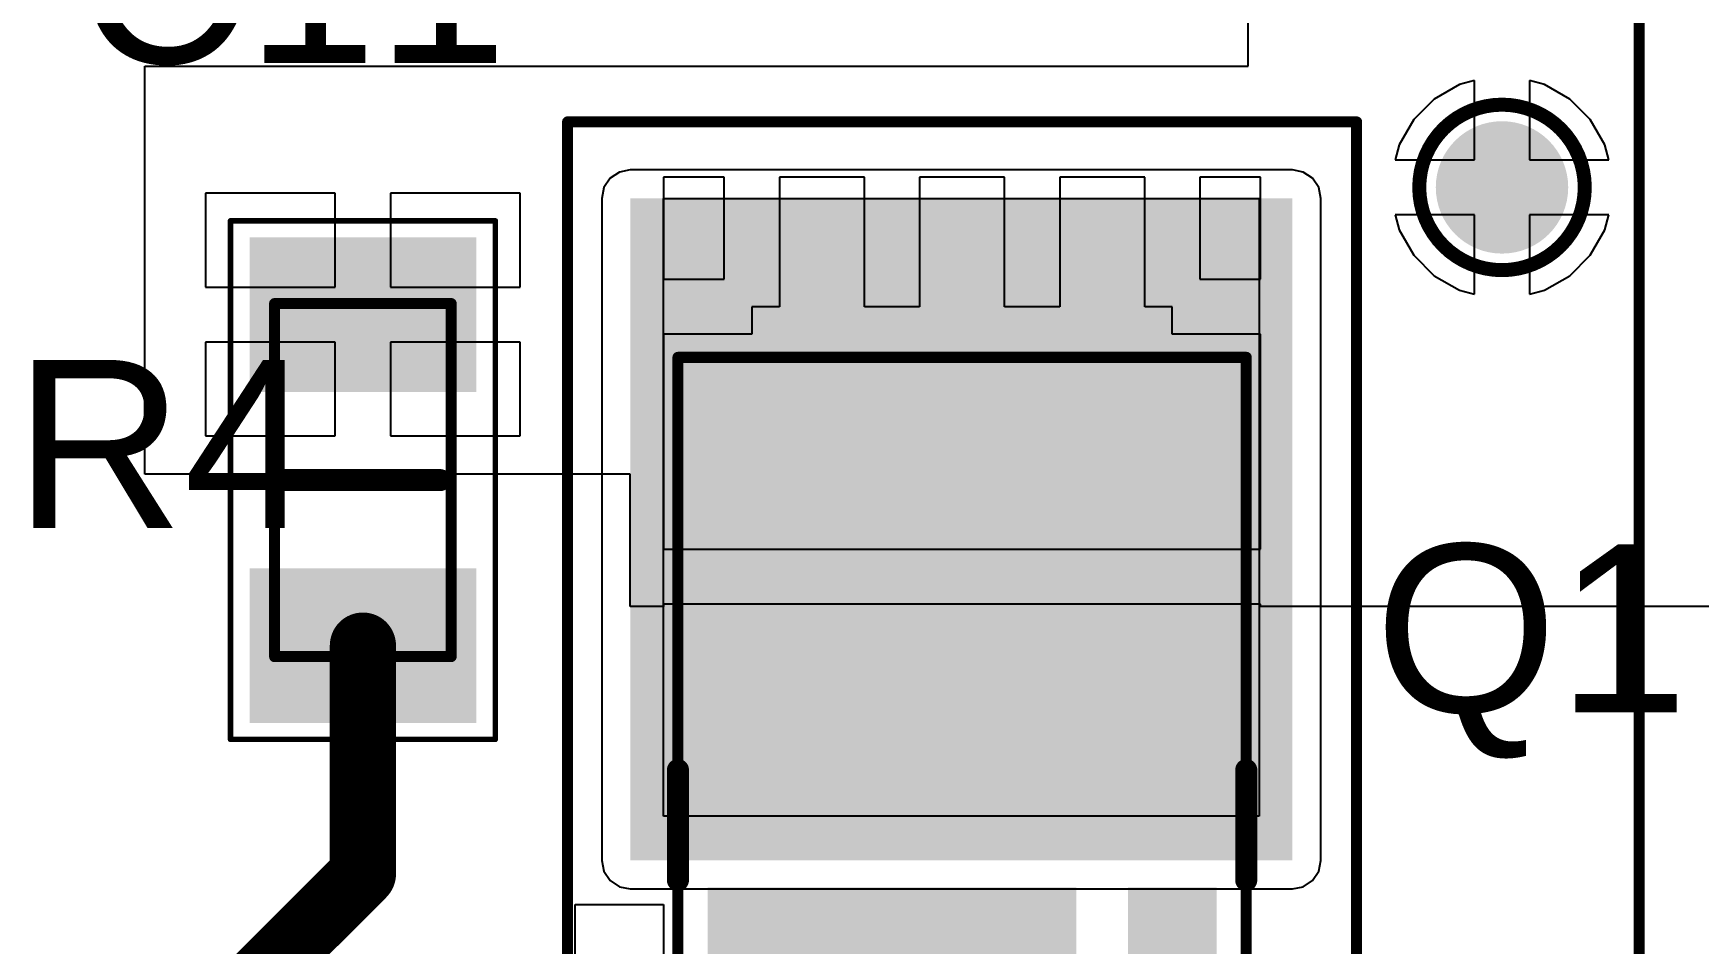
# Model space of a CAD drawing. Header units: inches. Extents: x -6 to 108, y -5 to 42.
# Drawn here: x 28.89 to 43.98, y 16.24 to 24.5 of the extents above; entities that cross this region are included whole.
import ezdxf

# ---------------------------------------------------------------- set-up
doc = ezdxf.new("R2010")
doc.units = ezdxf.units.IN
for name, color, linetype in [('Bottom Assembly', 76, 'Continuous'), ('Bottom Layer', 5, 'Continuous'), ('Bottom Solder', 6, 'Continuous'), ('Mechanical 7', 56, 'Continuous'), ('Top Layer', 1, 'Continuous'), ('Top Overlay', 2, 'Continuous'), ('Top Paste', 8, 'Continuous'), ('Top Solder', 216, 'Continuous'), ('Via Holes', 16, 'Continuous')]:
    doc.layers.add(name, color=color, linetype=linetype)
doc.styles.add('Arial', font='', dxfattribs={"height": 0.2})
doc.styles.get('Arial').set_extended_font_data('Arial')

# ---------------------------------------------------------------- blocks, each defined once
blk = doc.blocks.new('TP_9')
at = {"layer": 'Top Layer'}
h = blk.add_hatch(color=1, dxfattribs=at)
edge = h.paths.add_edge_path()
edge.add_arc((0, 0), 0.499999, 0, 360)
at = {"layer": 'Top Solder'}
h = blk.add_hatch(color=216, dxfattribs=at)
edge = h.paths.add_edge_path()
edge.add_arc((0, 0), 0.5999987999999999, 0, 360)
at = {"layer": 'Top Overlay'}
for points in [[(0.75000104, 0, 0.127, 0.127, 1), (-0.75000104, 0, 0.127, 0.127, 1)], [(-0.78175104, 0, 0.0635, 0.0635, 1), (-0.71825104, 0, 0.0635, 0.0635, 1)], [(0.71825104, 0, 0.0635, 0.0635, 1), (0.78175104, 0, 0.0635, 0.0635, 1)]]:
    blk.add_lwpolyline(points, format="xyseb", close=True, dxfattribs=at)
blk = doc.blocks.new('11328_T078_19')
at = {"layer": 'Bottom Assembly'}
blk.add_lwpolyline([(-3.800094, -26.42997, 0.100076, 0.100076, 0), (-3.800094, 3.56997, 0.100076, 0.100076, 0)], format="xyseb", dxfattribs=at)
blk = doc.blocks.new('R1206_22')
at = {"layer": 'Top Layer'}
for points in [[(-2.100072, -0.924941), (-2.100072, 0.9249409999999998), (-0.9001760000000001, 0.924941), (-0.9001759999999998, -0.9249409999999998)], [(0.9001760000000001, -0.924941), (0.9001759999999998, 0.9249409999999998), (2.100072, 0.924941), (2.100072, -0.9249409999999998)]]:
    blk.add_hatch(color=1, dxfattribs=at).paths.add_polyline_path(points)
at = {"layer": 'Top Paste'}
for points in [[(-2.100072, -0.924941), (-2.100072, 0.9249409999999998), (-0.9001760000000001, 0.924941), (-0.9001759999999998, -0.9249409999999998)], [(0.9001760000000001, -0.924941), (0.9001759999999998, 0.9249409999999998), (2.100072, 0.924941), (2.100072, -0.9249409999999998)]]:
    blk.add_hatch(color=8, dxfattribs=at).paths.add_polyline_path(points)
at = {"layer": 'Top Solder'}
for points in [[(-2.201672, -1.026541), (-2.201672, 1.026541), (-0.7985760000000001, 1.026541), (-0.7985759999999998, -1.026541)], [(0.7985760000000001, -1.026541), (0.7985759999999998, 1.026541), (2.201672, 1.026541), (2.201672, -1.026541)]]:
    blk.add_hatch(color=216, dxfattribs=at).paths.add_polyline_path(points)
at = {"layer": 'Bottom Assembly'}
for points in [[(-2.350008, -1.199896, 0.050038, 0.050038, 0), (-2.350008, 1.199896, 0.050038, 0.050038, 0)], [(2.350008, 1.199896, 0.050038, 0.050038, 0), (-2.350008, 1.199896, 0.050038, 0.050038, 0)], [(2.350008, -1.199896, 0.050038, 0.050038, 0), (2.350008, 1.199896, 0.050038, 0.050038, 0)], [(1.599946, 0.8000999999999999, 0.100076, 0.100076, 0), (-1.599946, 0.8000999999999999, 0.100076, 0.100076, 0)], [(-1.599946, -0.8000999999999999, 0.100076, 0.100076, 0), (-1.599946, 0.8000999999999999, 0.100076, 0.100076, 0)], [(1.599946, -0.8000999999999999, 0.100076, 0.100076, 0), (1.599946, 0.8000999999999999, 0.100076, 0.100076, 0)], [(1.599946, -0.8000999999999999, 0.100076, 0.100076, 0), (-1.599946, -0.8000999999999999, 0.100076, 0.100076, 0)], [(2.350008, -1.199896, 0.050038, 0.050038, 0), (-2.350008, -1.199896, 0.050038, 0.050038, 0)]]:
    blk.add_lwpolyline(points, format="xyseb", dxfattribs=at)
for points in [[(-2.3625175, 1.199896, 0.025019, 0.025019, 1), (-2.3374985, 1.199896, 0.025019, 0.025019, 1)], [(-2.3625175, 1.199896, 0.025019, 0.025019, 1), (-2.3374985, 1.199896, 0.025019, 0.025019, 1)], [(2.3374985, 1.199896, 0.025019, 0.025019, 1), (2.3625175, 1.199896, 0.025019, 0.025019, 1)], [(2.3374985, 1.199896, 0.025019, 0.025019, 1), (2.3625175, 1.199896, 0.025019, 0.025019, 1)], [(-1.624965, 0.8000999999999999, 0.050038, 0.050038, 1), (-1.574927, 0.8000999999999999, 0.050038, 0.050038, 1)], [(-1.624965, 0.8000999999999999, 0.050038, 0.050038, 1), (-1.574927, 0.8000999999999999, 0.050038, 0.050038, 1)], [(1.574927, 0.8000999999999999, 0.050038, 0.050038, 1), (1.624965, 0.8000999999999999, 0.050038, 0.050038, 1)], [(1.574927, 0.8000999999999999, 0.050038, 0.050038, 1), (1.624965, 0.8000999999999999, 0.050038, 0.050038, 1)], [(-1.624965, -0.8000999999999999, 0.050038, 0.050038, 1), (-1.574927, -0.8000999999999999, 0.050038, 0.050038, 1)], [(-1.624965, -0.8000999999999999, 0.050038, 0.050038, 1), (-1.574927, -0.8000999999999999, 0.050038, 0.050038, 1)], [(1.574927, -0.8000999999999999, 0.050038, 0.050038, 1), (1.624965, -0.8000999999999999, 0.050038, 0.050038, 1)], [(1.574927, -0.8000999999999999, 0.050038, 0.050038, 1), (1.624965, -0.8000999999999999, 0.050038, 0.050038, 1)], [(-2.3625175, -1.199896, 0.025019, 0.025019, 1), (-2.3374985, -1.199896, 0.025019, 0.025019, 1)], [(-2.3625175, -1.199896, 0.025019, 0.025019, 1), (-2.3374985, -1.199896, 0.025019, 0.025019, 1)], [(2.3374985, -1.199896, 0.025019, 0.025019, 1), (2.3625175, -1.199896, 0.025019, 0.025019, 1)], [(2.3374985, -1.199896, 0.025019, 0.025019, 1), (2.3625175, -1.199896, 0.025019, 0.025019, 1)]]:
    blk.add_lwpolyline(points, format="xyseb", close=True, dxfattribs=at)
at = {"layer": 'Mechanical 7'}
blk.add_lwpolyline([(0, -0.700024, 0.199898, 0.199898, 0), (0, 0.700024, 0.199898, 0.199898, 0)], format="xyseb", dxfattribs=at)
for points in [[(-0.0499745, 0.700024, 0.099949, 0.099949, 1), (0.0499745, 0.700024, 0.099949, 0.099949, 1)], [(-0.0499745, -0.700024, 0.099949, 0.099949, 1), (0.0499745, -0.700024, 0.099949, 0.099949, 1)]]:
    blk.add_lwpolyline(points, format="xyseb", close=True, dxfattribs=at)
blk = doc.blocks.new('TDSON_8_25')
at = {"layer": 'Top Layer'}
for points in [[(-2.204974, 2.523871), (-2.204974, 3.873881), (-1.605026, 3.873881), (-1.605026, 2.523871)], [(-0.934974, 2.523871), (-0.934974, 3.873881), (-0.335026, 3.873881), (-0.335026, 2.523871)], [(0.335026, 2.523871), (0.335026, 3.873881), (0.934974, 3.873881), (0.934974, 2.523871)], [(1.605026, 2.523871), (1.605026, 3.873881), (2.204974, 3.873881), (2.204974, 2.523871)], [(-2.204974, 2.523617), (2.204974, 2.523617), (2.204974, -1.021461), (-2.204974, -1.021461)], [(-2.204974, -2.16662), (0.934974, -2.16662), (0.934974, -2.731516), (-2.204974, -2.731516)], [(1.605026, -3.665982), (1.605026, -2.165858), (2.204974, -2.165858), (2.204974, -3.665982)], [(-2.204974, -3.666363), (-2.204974, -2.731389), (-1.605026, -2.731389), (-1.605026, -3.666363)], [(-0.934974, -3.666363), (-0.934974, -2.731389), (-0.335026, -2.731389), (-0.335026, -3.666363)], [(0.335026, -3.666363), (0.335026, -2.731389), (0.934974, -2.731389), (0.934974, -3.666363)]]:
    blk.add_hatch(color=1, dxfattribs=at).paths.add_polyline_path(points)
at = {"layer": 'Top Paste'}
for points in [[(-2.204974, 2.523871), (-2.204974, 3.873881), (-1.605026, 3.873881), (-1.605026, 2.523871)], [(-0.934974, 2.523871), (-0.934974, 3.873881), (-0.335026, 3.873881), (-0.335026, 2.523871)], [(0.335026, 2.523871), (0.335026, 3.873881), (0.934974, 3.873881), (0.934974, 2.523871)], [(1.605026, 2.523871), (1.605026, 3.873881), (2.204974, 3.873881), (2.204974, 2.523871)], [(-2.204974, 2.523617), (2.204974, 2.523617), (2.204974, -1.021461), (-2.204974, -1.021461)], [(-2.204974, -2.16662), (0.934974, -2.16662), (0.934974, -2.731516), (-2.204974, -2.731516)], [(1.605026, -3.665982), (1.605026, -2.165858), (2.204974, -2.165858), (2.204974, -3.665982)], [(-2.204974, -3.666363), (-2.204974, -2.731389), (-1.605026, -2.731389), (-1.605026, -3.666363)], [(-0.934974, -3.666363), (-0.934974, -2.731389), (-0.335026, -2.731389), (-0.335026, -3.666363)], [(0.335026, -3.666363), (0.335026, -2.731389), (0.934974, -2.731389), (0.934974, -3.666363)]]:
    blk.add_hatch(color=8, dxfattribs=at).paths.add_polyline_path(points)
at = {"layer": 'Top Solder'}
for points in [[(-2.306574, 2.422271), (-2.306574, 3.975480999999999), (-1.503426, 3.975480999999999), (-1.503426, 2.422271)], [(-1.036574, 2.422271), (-1.036574, 3.975480999999999), (-0.2334259999999999, 3.975480999999999), (-0.2334260000000001, 2.422271)], [(0.2334259999999999, 2.422271), (0.2334260000000001, 3.975480999999999), (1.036574, 3.975480999999999), (1.036574, 2.422271)], [(1.503426, 2.422271), (1.503426, 3.975480999999999), (2.306574, 3.975480999999999), (2.306574, 2.422271)], [(-2.306574, 2.625217), (2.306574, 2.625217), (2.306574, -1.123061), (-2.306574, -1.123061)], [(-2.306574, -2.06502), (1.036574, -2.06502), (1.036574, -2.833116), (-2.306574, -2.833116)], [(1.503426, -3.767582), (1.503426, -2.064258), (2.306574, -2.064258), (2.306574, -3.767582)], [(-2.306574, -3.767963), (-2.306574, -2.629789), (-1.503426, -2.629789), (-1.503426, -3.767963)], [(-1.036574, -3.767963), (-1.036574, -2.629789), (-0.233426, -2.629789), (-0.233426, -3.767963)], [(0.233426, -3.767963), (0.233426, -2.629789), (1.036574, -2.629789), (1.036574, -3.767963)]]:
    blk.add_hatch(color=216, dxfattribs=at).paths.add_polyline_path(points)
at = {"layer": 'Bottom Assembly'}
for points in [[(-3.57505, -4.665979999999999, 0.100076, 0.100076, 0), (-3.57505, 4.874006, 0.100076, 0.100076, 0)], [(-3.57505, 4.874006, 0.100076, 0.100076, 0), (3.57505, 4.874006, 0.100076, 0.100076, 0)], [(3.57505, -4.665979999999999, 0.100076, 0.100076, 0), (3.57505, 4.874006, 0.100076, 0.100076, 0)], [(-2.575052, -2.739898, 0.100076, 0.100076, 0), (-2.575052, 2.739898, 0.100076, 0.100076, 0)], [(-2.575052, 2.739898, 0.100076, 0.100076, 0), (2.575052, 2.739898, 0.100076, 0.100076, 0)], [(2.575052, -2.739898, 0.100076, 0.100076, 0), (2.575052, 2.739898, 0.100076, 0.100076, 0)], [(-2.575052, -2.739898, 0.100076, 0.100076, 0), (2.575052, -2.739898, 0.100076, 0.100076, 0)], [(-3.57505, -4.665979999999999, 0.100076, 0.100076, 0), (3.57505, -4.665979999999999, 0.100076, 0.100076, 0)]]:
    blk.add_lwpolyline(points, format="xyseb", dxfattribs=at)
for points in [[(-3.600069, 4.874006, 0.050038, 0.050038, 1), (-3.550031, 4.874006, 0.050038, 0.050038, 1)], [(-3.600069, 4.874006, 0.050038, 0.050038, 1), (-3.550031, 4.874006, 0.050038, 0.050038, 1)], [(3.550031, 4.874006, 0.050038, 0.050038, 1), (3.600069, 4.874006, 0.050038, 0.050038, 1)], [(3.550031, 4.874006, 0.050038, 0.050038, 1), (3.600069, 4.874006, 0.050038, 0.050038, 1)], [(-2.600071, 2.739898, 0.050038, 0.050038, 1), (-2.550033, 2.739898, 0.050038, 0.050038, 1)], [(-2.600071, 2.739898, 0.050038, 0.050038, 1), (-2.550033, 2.739898, 0.050038, 0.050038, 1)], [(2.550033, 2.739898, 0.050038, 0.050038, 1), (2.600071, 2.739898, 0.050038, 0.050038, 1)], [(2.550033, 2.739898, 0.050038, 0.050038, 1), (2.600071, 2.739898, 0.050038, 0.050038, 1)], [(-2.600071, -2.739898, 0.050038, 0.050038, 1), (-2.550033, -2.739898, 0.050038, 0.050038, 1)], [(-2.600071, -2.739898, 0.050038, 0.050038, 1), (-2.550033, -2.739898, 0.050038, 0.050038, 1)], [(2.550033, -2.739898, 0.050038, 0.050038, 1), (2.600071, -2.739898, 0.050038, 0.050038, 1)], [(2.550033, -2.739898, 0.050038, 0.050038, 1), (2.600071, -2.739898, 0.050038, 0.050038, 1)], [(-3.600069, -4.665979999999999, 0.050038, 0.050038, 1), (-3.550031, -4.665979999999999, 0.050038, 0.050038, 1)], [(-3.600069, -4.665979999999999, 0.050038, 0.050038, 1), (-3.550031, -4.665979999999999, 0.050038, 0.050038, 1)], [(3.550031, -4.665979999999999, 0.050038, 0.050038, 1), (3.600069, -4.665979999999999, 0.050038, 0.050038, 1)], [(3.550031, -4.665979999999999, 0.050038, 0.050038, 1), (3.600069, -4.665979999999999, 0.050038, 0.050038, 1)]]:
    blk.add_lwpolyline(points, format="xyseb", close=True, dxfattribs=at)
at = {"layer": 'Mechanical 7'}
for points in [[(-2.575052, -1.999996, 0.199898, 0.199898, 0), (-2.575052, -0.999998, 0.199898, 0.199898, 0)], [(2.575052, -1.999996, 0.199898, 0.199898, 0), (2.575052, -0.999998, 0.199898, 0.199898, 0)], [(-1.905, -4.19989, 0.100076, 0.100076, -0.9999999999999999), (-1.905, -4.100068, 0.100076, 0.100076, 0)], [(-1.905, -4.100068, 0.100076, 0.100076, -0.9999999999999999), (-1.905, -4.19989, 0.100076, 0.100076, 0)]]:
    blk.add_lwpolyline(points, format="xyseb", dxfattribs=at)
for points in [[(-2.6250265, -0.999998, 0.099949, 0.099949, 1), (-2.5250775, -0.999998, 0.099949, 0.099949, 1)], [(2.5250775, -0.999998, 0.099949, 0.099949, 1), (2.6250265, -0.999998, 0.099949, 0.099949, 1)], [(-2.6250265, -1.999996, 0.099949, 0.099949, 1), (-2.5250775, -1.999996, 0.099949, 0.099949, 1)], [(2.5250775, -1.999996, 0.099949, 0.099949, 1), (2.6250265, -1.999996, 0.099949, 0.099949, 1)], [(-1.930019, -4.100068, 0.050038, 0.050038, 1), (-1.879981, -4.100068, 0.050038, 0.050038, 1)], [(-1.930019, -4.100068, 0.050038, 0.050038, 1), (-1.879981, -4.100068, 0.050038, 0.050038, 1)], [(-1.930019, -4.19989, 0.050038, 0.050038, 1), (-1.879981, -4.19989, 0.050038, 0.050038, 1)], [(-1.930019, -4.19989, 0.050038, 0.050038, 1), (-1.879981, -4.19989, 0.050038, 0.050038, 1)]]:
    blk.add_lwpolyline(points, format="xyseb", close=True, dxfattribs=at)

msp = doc.modelspace()

# ---------------------------------------------------------------- hatches: boundary and pattern name
at = {"layer": 'Bottom Layer'}
msp.add_hatch(color=5, dxfattribs=at).paths.add_polyline_path([(34.29999998, 16.99999902), (40.29999814, 16.99999902), (40.29999814, 22.99999718), (34.29999998, 22.99999718)])
h = msp.add_hatch(color=5, dxfattribs=at)
edge = h.paths.add_edge_path()
edge.add_arc((38.90000094, 20.79999904), 0.3499993, 0, 360)
h = msp.add_hatch(color=5, dxfattribs=at)
edge = h.paths.add_edge_path()
edge.add_arc((35.69999972, 20.69999924), 0.3499993, 0, 360)
h = msp.add_hatch(color=5, dxfattribs=at)
edge = h.paths.add_edge_path()
edge.add_arc((37.3271542, 19.6992494), 0.3499993, 0, 360)
h = msp.add_hatch(color=5, dxfattribs=at)
edge = h.paths.add_edge_path()
edge.add_arc((35.69999972, 18.39999876), 0.3499993, 0, 360)
h = msp.add_hatch(color=5, dxfattribs=at)
edge = h.paths.add_edge_path()
edge.add_arc((38.90000094, 18.39999876), 0.3499993, 0, 360)
at = {"layer": 'Bottom Solder'}
h = msp.add_hatch(color=6, dxfattribs=at)
edge = h.paths.add_edge_path()
edge.add_arc((35.69999972, 20.69999924), 0.4515993, 0, 360)
h = msp.add_hatch(color=6, dxfattribs=at)
edge = h.paths.add_edge_path()
edge.add_arc((38.90000094, 20.79999904), 0.4515993, 0, 360)
h = msp.add_hatch(color=6, dxfattribs=at)
edge = h.paths.add_edge_path()
edge.add_arc((37.3271542, 19.6992494), 0.4515993, 0, 360)
h = msp.add_hatch(color=6, dxfattribs=at)
edge = h.paths.add_edge_path()
edge.add_arc((35.69999972, 18.39999876), 0.4515993, 0, 360)
h = msp.add_hatch(color=6, dxfattribs=at)
edge = h.paths.add_edge_path()
edge.add_arc((38.90000094, 18.39999876), 0.4515993, 0, 360)
at = {"layer": 'Top Layer'}
h = msp.add_hatch(color=1, dxfattribs=at)
edge = h.paths.add_edge_path()
edge.add_arc((38.90000094, 20.79999904), 0.3499993, 0, 360)
h = msp.add_hatch(color=1, dxfattribs=at)
edge = h.paths.add_edge_path()
edge.add_arc((35.69999972, 20.69999924), 0.3499993, 0, 360)
h = msp.add_hatch(color=1, dxfattribs=at)
edge = h.paths.add_edge_path()
edge.add_arc((37.3271542, 19.6992494), 0.3499993, 0, 360)
h = msp.add_hatch(color=1, dxfattribs=at)
edge = h.paths.add_edge_path()
edge.add_arc((35.69999972, 18.39999876), 0.3499993, 0, 360)
h = msp.add_hatch(color=1, dxfattribs=at)
edge = h.paths.add_edge_path()
edge.add_arc((38.90000094, 18.39999876), 0.3499993, 0, 360)
at = {"layer": 'Top Solder'}
h = msp.add_hatch(color=216, dxfattribs=at)
edge = h.paths.add_edge_path()
edge.add_arc((35.69999972, 20.69999924), 0.4515993, 0, 360)
h = msp.add_hatch(color=216, dxfattribs=at)
edge = h.paths.add_edge_path()
edge.add_arc((38.90000094, 20.79999904), 0.4515993, 0, 360)
h = msp.add_hatch(color=216, dxfattribs=at)
edge = h.paths.add_edge_path()
edge.add_arc((37.3271542, 19.6992494), 0.4515993, 0, 360)
h = msp.add_hatch(color=216, dxfattribs=at)
edge = h.paths.add_edge_path()
edge.add_arc((35.69999972, 18.39999876), 0.4515993, 0, 360)
h = msp.add_hatch(color=216, dxfattribs=at)
edge = h.paths.add_edge_path()
edge.add_arc((38.90000094, 18.39999876), 0.4515993, 0, 360)
at = {"layer": 'Via Holes'}
h = msp.add_hatch(color=7, dxfattribs=at)
edge = h.paths.add_edge_path()
edge.add_arc((35.69999972, 20.69999924), 0.1499997, 0, 360)
h = msp.add_hatch(color=7, dxfattribs=at)
edge = h.paths.add_edge_path()
edge.add_arc((38.90000094, 20.79999904), 0.1499997, 0, 360)
h = msp.add_hatch(color=7, dxfattribs=at)
edge = h.paths.add_edge_path()
edge.add_arc((37.3271542, 19.6992494), 0.1499997, 0, 360)
h = msp.add_hatch(color=7, dxfattribs=at)
edge = h.paths.add_edge_path()
edge.add_arc((35.69999972, 18.39999876), 0.1499997, 0, 360)
h = msp.add_hatch(color=7, dxfattribs=at)
edge = h.paths.add_edge_path()
edge.add_arc((38.90000094, 18.39999876), 0.1499997, 0, 360)

# ---------------------------------------------------------------- linework, layer by layer
at = {"layer": 'Bottom Layer'}
for p, q in [((34.29999998, 23.25897558), (34.20089426, 23.23926264)), ((40.30000068, 23.25897558), (34.29999998, 23.25897558)), ((40.3991064, 23.23926264), (40.30000068, 23.25897558)), ((34.06073706, 23.09910544), (34.04102412, 22.99999972)), ((34.11687614, 23.18312356), (34.06073706, 23.09910544)), ((34.20089426, 23.23926264), (34.11687614, 23.18312356)), ((40.48312452, 23.18312356), (40.3991064, 23.23926264)), ((40.5392636, 23.09910544), (40.48312452, 23.18312356)), ((40.55897654, 22.99999972), (40.5392636, 23.09910544)), ((34.04102412, 22.99999972), (34.04102412, 16.99999902)), ((34.59999938, 17.40000076), (34.59999938, 22.99999972)), ((34.59999938, 22.99999972), (39.99999874, 22.99999972)), ((39.99999874, 22.99999972), (39.99999874, 17.40000076)), ((40.55897654, 16.99999902), (40.55897654, 22.99999972)), ((39.99999874, 17.40000076), (34.59999938, 17.40000076)), ((34.04102412, 16.99999902), (34.06073706, 16.9008933)), ((40.5392636, 16.9008933), (40.55897654, 16.99999902)), ((34.06073706, 16.9008933), (34.11687614, 16.81687518)), ((34.11687614, 16.81687518), (34.20089426, 16.7607361)), ((34.20089426, 16.7607361), (34.29999998, 16.74102316)), ((40.30000068, 16.74102316), (40.3991064, 16.7607361)), ((40.3991064, 16.7607361), (40.48312452, 16.81687518)), ((40.48312452, 16.81687518), (40.5392636, 16.9008933)), ((34.29999998, 16.74102316), (40.30000068, 16.74102316))]:
    msp.add_line(p, q, dxfattribs=at)
at = {"layer": 'Top Layer'}
for p, q in [((39.89999894, 24.19999732), (39.89999894, 27.99999988)), ((29.90000116, 24.19999478), (39.89999894, 24.19999732)), ((29.90000116, 20.49999964), (29.90000116, 24.19999478)), ((41.81401594, 24.03184932), (41.58598744, 23.90019604)), ((41.950005, 24.06828816), (41.81401594, 24.03184932)), ((41.950005, 23.34999394), (41.950005, 24.06828816)), ((42.5859829, 24.03184932), (42.450004, 24.06828562)), ((42.450004, 24.06828562), (42.450004, 23.34999394)), ((42.8140114, 23.90019604), (42.5859829, 24.03184932)), ((41.58598744, 23.90019604), (41.3998029, 23.7140115)), ((43.00019594, 23.7140115), (42.8140114, 23.90019604)), ((41.3998029, 23.7140115), (41.26814962, 23.485983)), ((43.13184922, 23.485983), (43.00019594, 23.7140115)), ((41.26814962, 23.485983), (41.23171077999999, 23.34999394)), ((43.16828806, 23.34999394), (43.13184922, 23.485983)), ((41.23171077999999, 23.34999394), (41.950005, 23.34999394)), ((42.450004, 23.34999394), (43.16828806, 23.34999394)), ((35.1521522, 23.193756), (34.60218378, 23.193756)), ((34.60218378, 23.193756), (34.60218378, 22.26875658)), ((35.1521522, 22.26875658), (35.1521522, 23.193756)), ((36.4221522, 23.193756), (35.6521512, 23.193756)), ((35.6521512, 23.193756), (35.6521512, 22.01875708)), ((36.4221522, 22.01875708), (36.4221522, 23.193756)), ((37.6921522, 23.193756), (36.92215119999999, 23.193756)), ((36.92215119999999, 23.193756), (36.92215119999999, 22.01875708)), ((37.6921522, 22.01875708), (37.6921522, 23.193756)), ((38.9621522, 23.193756), (38.1921512, 23.193756)), ((38.1921512, 23.193756), (38.1921512, 22.01875708)), ((38.9621522, 22.01875708), (38.9621522, 23.193756)), ((40.01212978, 23.193756), (39.4621512, 23.193756)), ((39.4621512, 23.193756), (39.4621512, 22.26875658)), ((40.01212978, 22.26875658), (40.01212978, 23.193756)), ((31.6270005, 23.047071), (30.45206, 23.047071)), ((30.45206, 23.047071), (30.45206, 22.1971235)), ((31.6270005, 22.1971235), (31.6270005, 23.047071)), ((33.30193999999999, 23.047071), (32.1269995, 23.047071)), ((32.1269995, 23.047071), (32.1269995, 22.1971235)), ((33.30193999999999, 22.1971235), (33.30193999999999, 23.047071)), ((41.950005, 22.84999494), (41.23171332, 22.84999494)), ((41.23171332, 22.84999494), (41.26814962, 22.71401604)), ((41.950005, 22.13171088), (41.950005, 22.84999494)), ((43.16828552, 22.84999494), (42.450004, 22.84999494)), ((42.450004, 22.84999494), (42.450004, 22.13171342)), ((43.13184922, 22.71401604), (43.16828552, 22.84999494)), ((41.26814962, 22.71401604), (41.3998029, 22.48598754)), ((43.00019594, 22.48598754), (43.13184922, 22.71401604)), ((41.3998029, 22.48598754), (41.58598744, 22.299803)), ((42.8140114, 22.299803), (43.00019594, 22.48598754)), ((30.45206, 22.1971235), (31.6270005, 22.1971235)), ((32.1269995, 22.1971235), (33.30193999999999, 22.1971235)), ((34.60218378, 22.26875658), (35.1521522, 22.26875658)), ((39.4621512, 22.26875658), (40.01212978, 22.26875658)), ((41.58598744, 22.299803), (41.81401594, 22.16814972)), ((42.5859829, 22.16814972), (42.8140114, 22.299803)), ((41.81401594, 22.16814972), (41.950005, 22.13171088)), ((42.450004, 22.13171342), (42.5859829, 22.16814972)), ((35.6521512, 22.01875708), (35.4021517, 22.01875708)), ((35.4021517, 22.01875708), (35.4021517, 21.76875758)), ((36.92215119999999, 22.01875708), (36.4221522, 22.01875708)), ((38.1921512, 22.01875708), (37.6921522, 22.01875708)), ((39.2121517, 22.01875708), (38.9621522, 22.01875708)), ((39.2121517, 21.76875758), (39.2121517, 22.01875708)), ((35.4021517, 21.76875758), (34.60218378, 21.76875758)), ((34.60218378, 21.76875758), (34.60218378, 20.843748)), ((40.01212978, 21.76875758), (39.2121517, 21.76875758)), ((40.01212978, 20.843748), (40.01212978, 21.76875758)), ((31.6270005, 21.6971245), (30.45206, 21.6971245)), ((30.45206, 21.6971245), (30.45206, 20.847177)), ((31.6270005, 20.847177), (31.6270005, 21.6971245)), ((33.30193999999999, 21.6971245), (32.1269995, 21.6971245)), ((32.1269995, 21.6971245), (32.1269995, 20.847177)), ((33.30193999999999, 20.847177), (33.30193999999999, 21.6971245)), ((30.45206, 20.847177), (31.6270005, 20.847177)), ((32.1269995, 20.847177), (33.30193999999999, 20.847177)), ((34.60218378, 20.843748), (34.60218378, 19.8209535)), ((40.01212978, 19.8209535), (40.01212978, 20.843748)), ((34.29999998, 20.49999964), (29.90000116, 20.49999964)), ((34.29999998, 19.2999995), (34.29999998, 20.49999964)), ((34.60218378, 19.8209535), (40.01212978, 19.8209535)), ((40.01212978, 19.3209545), (34.60218378, 19.3209545)), ((34.60218378, 19.3209545), (34.60218378, 19.2999995)), ((40.01212978, 19.2999995), (40.01212978, 19.3209545)), ((34.60218378, 19.2999995), (34.29999998, 19.2999995)), ((49.20000066, 19.2999995), (40.01212978, 19.2999995)), ((33.80000098, 14.09999974), (33.80000098, 16.59999982)), ((33.80000098, 16.59999982), (34.60218378, 16.59999982)), ((34.60218378, 16.59999982), (34.60218378, 15.87100458))]:
    msp.add_line(p, q, dxfattribs=at)
for points in [[(31.877, 16.87699952, 0.5999987999999999, 0.5999987999999999, 0), (31.877, 18.946876, 0.5999987999999999, 0.5999987999999999, 0)], [(29.29999982, 14.29999934, 0.5999987999999999, 0.5999987999999999, 0), (31.877, 16.87699952, 0.5999987999999999, 0.5999987999999999, 0)]]:
    msp.add_lwpolyline(points, format="xyseb", dxfattribs=at)
for points in [[(31.7270003, 18.946876, 0.2999994, 0.2999994, 1), (32.0269997, 18.946876, 0.2999994, 0.2999994, 1)], [(31.7270003, 16.87699952, 0.2999994, 0.2999994, 1), (32.0269997, 16.87699952, 0.2999994, 0.2999994, 1)], [(31.7270003, 16.87699952, 0.2999994, 0.2999994, 1), (32.0269997, 16.87699952, 0.2999994, 0.2999994, 1)]]:
    msp.add_lwpolyline(points, format="xyseb", close=True, dxfattribs=at)

# ---------------------------------------------------------------- block references
for name, p in [('11328_T078_19', (47.24399746, 30.734)), ('TDSON_8_25', (37.30715678, 18.819876))]:
    msp.add_blockref(name, p)
for name, p, rotation in [('TP_9', (42.19999942, 23.09999952), 90), ('R1206_22', (31.877, 20.447), 270)]:
    msp.add_blockref(name, p, dxfattribs=dict(rotation=rotation))

# ---------------------------------------------------------------- texts
at = {"layer": 'Top Overlay', "style": 'Arial'}
for s, p in [('C11', (29.28289292, 24.22624314)), ('R4', (28.71550264, 20.01224344)), ('Q1', (41.04581072, 18.341848))]:
    msp.add_text(s, height=1.524, dxfattribs=at).set_placement(p)

doc.saveas('drawing.dxf')
